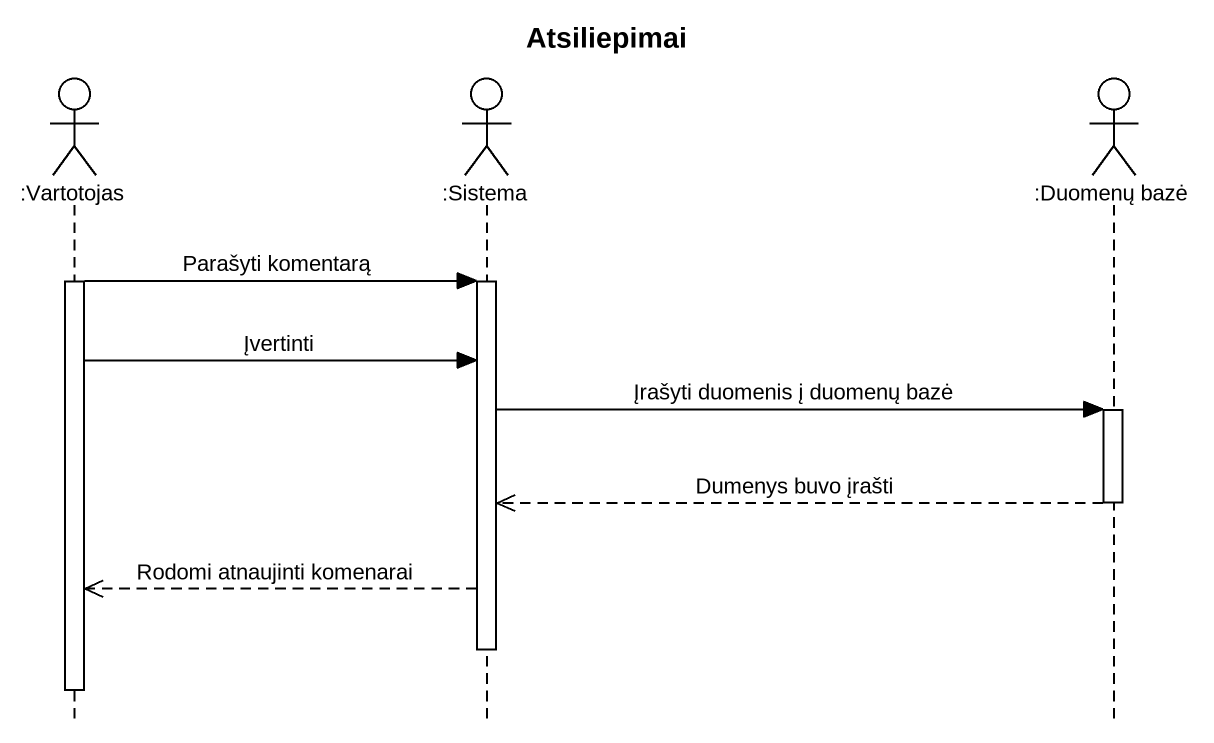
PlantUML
@startuml
title Atsiliepimai
hide footbox
actor ":Vartotojas" as Vartotojas
actor ":Sistema" as Sistema
actor ":Duomenų bazė" as Duomenų_bazė

activate Vartotojas
Vartotojas -> Sistema : Parašyti komentarą
activate Sistema
Vartotojas -> Sistema : Įvertinti
Sistema -> Duomenų_bazė : Įrašyti duomenis į duomenų bazė
activate Duomenų_bazė
Duomenų_bazė -->> Sistema : Dumenys buvo įrašti
deactivate Duomenų_bazė
Sistema -->> Vartotojas : Rodomi atnaujinti komenarai
deactivate Sistema
deactivate Vartotojas
@enduml
